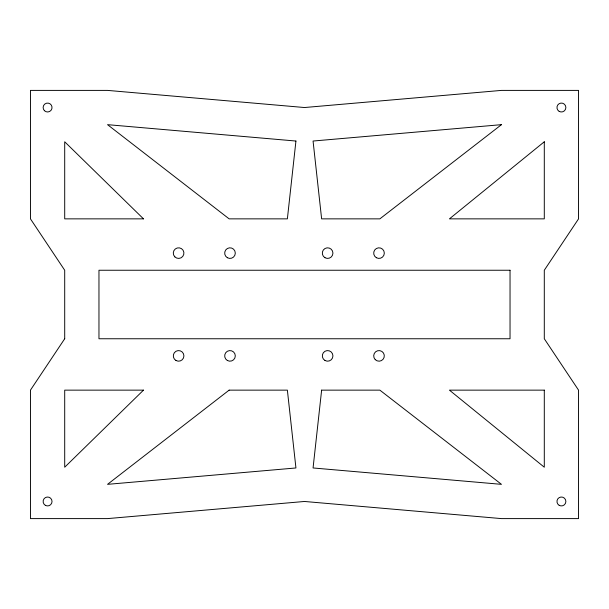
<?xml version="1.0" encoding="UTF-8"?>
<svg xmlns="http://www.w3.org/2000/svg" width="609" height="609" viewBox="0 0 609 609"><rect width="100%" height="100%" fill="white"/><g stroke="black" fill="none" stroke-linecap="round" stroke-linejoin="round"><path stroke-width="0.91" d="M295.936 141.037L287.372 218.859L229.136 218.859L107.527 124.655L295.936 141.037M321.628 390.141L313.064 467.963L501.473 484.345L379.864 390.141L321.628 390.141M64.706 338.756L30.45 390.141L30.45 518.602L107.527 518.602L304.5 501.473L501.473 518.602L578.55 518.602L578.55 390.141L544.294 338.756L544.294 270.244L578.55 218.859L578.55 90.398L501.473 90.398L304.5 107.527L107.527 90.398L30.45 90.398L30.45 218.859L64.706 270.244L64.706 338.756M143.496 390.141L64.706 467.217L64.706 390.141L143.496 390.141M544.294 141.783L449.427 218.859L544.294 218.859L544.294 141.783M501.473 124.655L379.864 218.859L321.628 218.859L313.064 141.037L501.473 124.655M229.136 390.141L107.527 484.345L295.936 467.963L287.372 390.141L229.136 390.141M143.496 218.859L64.706 218.859L64.706 141.783L143.496 218.859M510.037 270.244L98.962 270.244L98.962 338.756L510.037 338.756L510.037 270.244M544.294 390.141L449.427 390.141L544.294 467.217L544.294 390.141M44.427 110.678A4.453 4.453 0 0 0 51.879 108.676A4.453 4.453 0 0 0 46.429 103.225A4.453 4.453 0 0 0 44.427 110.678M559.191 111.386A4.453 4.453 0 0 0 565.875 107.527A4.453 4.453 0 0 0 559.191 103.667A4.453 4.453 0 0 0 559.191 111.386M559.191 505.333A4.453 4.453 0 0 0 565.875 501.473A4.453 4.453 0 0 0 559.191 497.614A4.453 4.453 0 0 0 559.191 505.333M45.355 505.333A4.453 4.453 0 0 0 52.031 501.473A4.453 4.453 0 0 0 45.355 497.614A4.453 4.453 0 0 0 45.355 505.333M227.34 257.714A5.306 5.306 0 0 0 235.302 253.116A5.306 5.306 0 0 0 227.34 248.518A5.306 5.306 0 0 0 227.34 257.714M376.354 257.714A5.314 5.306 0 0 0 384.317 253.116A5.314 5.306 0 0 0 376.354 248.518A5.314 5.306 0 0 0 376.354 257.714M375.251 359.637A5.314 5.314 0 0 0 384.134 357.262A5.314 5.314 0 0 0 377.633 350.754A5.314 5.314 0 0 0 375.251 359.637M227.34 360.482A5.314 5.306 0 0 0 235.302 355.884A5.314 5.306 0 0 0 227.34 351.286A5.314 5.306 0 0 0 227.34 360.482M174.852 256.869A5.314 5.306 0 0 0 183.735 254.493A5.314 5.306 0 0 0 177.234 247.985A5.314 5.306 0 0 0 174.852 256.869M175.955 360.482A5.314 5.314 0 0 0 183.918 355.884A5.314 5.314 0 0 0 175.955 351.286A5.314 5.314 0 0 0 175.955 360.482M324.97 257.714A5.314 5.306 0 0 0 332.933 253.116A5.314 5.306 0 0 0 324.97 248.518A5.314 5.306 0 0 0 324.97 257.714M324.97 360.482A5.314 5.314 0 0 0 332.933 355.884A5.314 5.314 0 0 0 324.97 351.286A5.314 5.314 0 0 0 324.97 360.482"/></g></svg>
